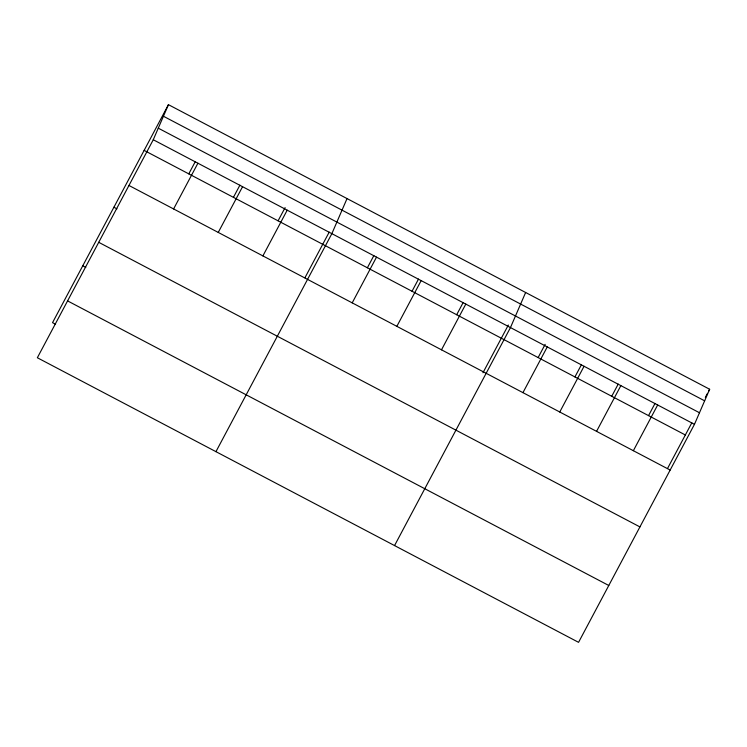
<?xml version="1.0" encoding="UTF-8"?>
<svg xmlns="http://www.w3.org/2000/svg" width="747" height="747" viewBox="0 0 747 747"><rect width="100%" height="100%" fill="white"/><g stroke="black" fill="none" stroke-linecap="round" stroke-linejoin="round"><path stroke-width="1.12" d="M153.266 139.745L168.439 104.664L709.65 389.252L694.467 424.333L578.561 642.336L37.35 357.748L153.266 139.745L694.467 424.333M347.038 198.581L331.864 233.662L215.948 451.664M525.636 292.497L510.462 327.578L394.547 545.581M168.439 104.664L52.533 322.667L55.577 324.263M188.776 173.864L195.266 161.669M173.603 208.945L197.918 163.22M233.428 197.348L239.908 185.153M218.245 232.429L242.56 186.703M278.08 220.823L285.102 207.619M262.897 255.904L287.212 210.178M304.916 277.809L329.212 232.112M367.375 267.781L373.864 255.586M352.201 302.862L376.516 257.136M412.027 291.265L418.507 279.07M396.844 326.346L421.159 280.62M456.678 314.739L463.159 302.544M441.496 349.82L465.811 304.094M482.973 372.734L508.352 325.01M538.129 357.57L545.151 344.367M522.947 392.651L547.262 346.925M574.929 376.927L581.418 364.732M559.755 412.008L584.061 366.282M611.737 396.274L618.217 384.079M596.554 431.355L620.869 385.629M648.536 415.631L655.016 403.436M633.353 450.712L657.668 404.986M667.529 468.481L691.825 422.783M705.327 397.385L707.493 393.324M708.567 391.288L709.65 389.252M163.434 116.243L704.645 400.831M158.271 128.167L699.481 412.755M144.134 150.39L685.335 434.978M128.951 185.471L670.162 470.059M113.899 207.236L116.943 208.843M98.725 242.317L639.927 526.915M82.758 265.811L85.802 267.417M67.575 300.892L608.786 585.489"/></g></svg>
